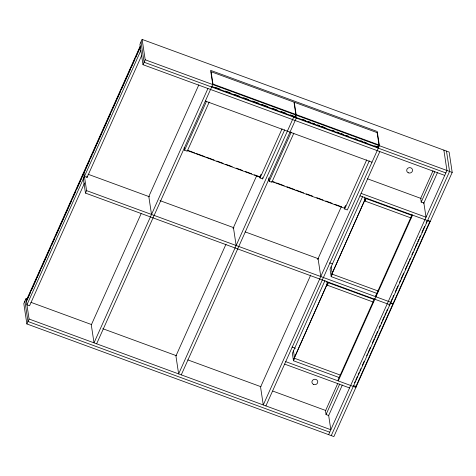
<?xml version="1.0" encoding="UTF-8"?>
<svg xmlns="http://www.w3.org/2000/svg" width="476" height="476" viewBox="0 0 476 476"><rect width="100%" height="100%" fill="white"/><g stroke="black" fill="none" stroke-linecap="round" stroke-linejoin="round"><path stroke-width="0.71" d="M27.394 299.184L26.002 298.672L23.8 303.587L26.876 323.948L333.878 436.581L452.2 172.413L449.124 152.052L142.122 39.419L139.92 44.339L143.002 64.694L444.745 175.4M83.514 172.705L140.283 45.964L140.444 47.041M26.37 301.106L140.289 46.773M27.084 300.136L30.726 292.002M31.333 290.646L36.491 279.126M37.098 277.77L40.746 269.636M41.352 268.28L50.759 247.27M51.366 245.913L55.014 237.78M55.621 236.423L69.282 205.924M69.889 204.567L71.709 200.503M72.316 199.146L75.958 191.013M76.565 189.656L81.729 178.137M82.336 176.78L83.55 174.067L83.383 172.99L26.614 299.737L26.781 300.814M83.675 173.788L89.744 160.233M90.357 158.877L92.177 154.807M92.784 153.456L96.426 145.323M97.033 143.966L102.191 132.441M102.798 131.084L106.445 122.951M107.052 121.6L110.694 113.466M111.301 112.11L112.211 110.075M112.818 108.718L116.459 100.585M117.072 99.228L120.714 91.094M121.32 89.744L130.733 68.728M131.34 67.378L134.982 59.244M135.589 57.888L140.14 47.719M140.848 50.474L26.93 304.813L29.56 305.776L84.544 183.016M86.971 177.59L141.652 55.508M26.876 323.948L29.084 319.033L26.002 298.672M389.862 304.759L85.49 193.095L86.59 190.632L83.883 172.711M143.002 64.694L145.204 59.78L142.122 39.419M141.116 213.7L91.297 324.93L94.01 342.851L207.929 88.518M148.714 196.743L198.837 84.835M96.634 343.815L212.962 84.056L211.1 71.715L293.966 102.12L295.828 114.46L294.727 116.917L211.862 86.513M209.22 102.09L187.217 151.219L184.587 150.255L206.596 101.126M226.005 244.182L175.93 355.977L178.637 373.904L293.662 117.108M233.038 228.474L256.737 175.573M259.89 176.804L260.991 174.347M284.696 129.781L262.687 178.911L260.063 177.947L282.066 128.817M295.858 115.186L295.031 117.025L377.896 147.429L378.723 145.585M181.267 374.868L296.286 118.072L296.072 116.638M293.853 133.143L271.844 182.272L269.22 181.308L291.223 132.179M310.685 275.122L260.562 387.03L263.27 404.951L379.39 145.698L377.248 131.507L210.612 70.371L212.76 84.561M317.67 259.521L341.363 206.62M344.517 207.857L345.624 205.394M369.322 160.834L347.319 209.958L344.689 208.994L366.698 159.871M265.9 405.915L379.818 151.582M325.001 280.513L292.371 353.37L293.49 360.772L339.572 377.682M362.688 196.38L330.052 269.238L331.177 276.639L377.26 293.543M293.49 360.772L294.59 358.315L293.472 350.907M373.416 302.117L327.333 285.207L328.434 282.75L374.523 299.66M331.177 276.639L332.278 274.182L331.159 266.774M411.103 217.984L365.021 201.074L366.121 198.617L412.204 215.527M374.475 298.636L338.103 379.848L338.263 380.931L412.531 215.122M375.689 295.929L412.067 214.718M337.639 383.721L325.489 410.847L326.048 414.548L328.672 415.512L342.345 384.995M420.57 198.563L433.023 170.759M326.048 414.548L339.715 384.031M421.129 202.264L434.802 171.747M423.759 203.228L437.426 172.711M328.624 434.653L446.946 170.485L443.864 150.124M354.519 382.835L355.126 381.484M355.733 380.128L357.547 376.076M358.154 374.719L359.368 372.018M359.975 370.667L360.879 368.638M362.397 365.259L364.211 361.201M366.633 355.792L367.543 353.763M368.15 352.413L370.268 347.676M372.387 342.946L374.207 338.888M374.808 337.538L376.022 334.83M376.629 333.48L377.533 331.451M379.051 328.071L380.259 325.364M381.169 323.341L381.776 321.984M382.383 320.634L384.197 316.576M384.804 315.225L386.012 312.524M386.619 311.167L387.529 309.138M389.041 305.759L390.255 303.057L392.884 304.021L355.935 386.5L353.311 385.536M390.986 301.421L392.2 298.72M392.801 297.363L393.712 295.34M395.223 291.955L397.954 285.874M399.465 282.494L400.375 280.465M400.982 279.109L403.707 273.028M405.219 269.648L407.034 265.59M407.64 264.24L408.854 261.532M409.461 260.182L410.366 258.153M411.883 254.773L413.091 252.066M414.001 250.037L414.608 248.686M415.215 247.336L417.03 243.278M417.636 241.927L418.844 239.22M419.451 237.869L420.362 235.84M421.873 232.461L424.598 226.374M426.115 222.994L427.02 220.965M331.248 435.617L449.57 171.449L446.494 151.088M212.962 84.056L295.828 114.46M145.204 59.78L452.2 172.413M214.979 87.221L219.858 89.012M225.44 91.059L230.319 92.85M234.501 94.385L239.38 96.176M243.563 97.711L248.442 99.502M252.631 101.031L258.902 103.334M261.693 104.357L267.964 106.66M272.153 108.195L277.032 109.986M281.215 111.521L286.094 113.312M290.277 114.847L296.554 117.15M302.129 119.196L305.616 120.476M308.406 121.499L310.495 122.267M312.589 123.034L314.678 123.802M317.468 124.825L319.563 125.593M321.651 126.36L325.138 127.639M332.111 130.192L334.2 130.959M336.99 131.983L339.085 132.75M341.173 133.518L343.267 134.286M346.052 135.309L348.146 136.076M355.12 138.635L357.208 139.403M360.695 140.682L362.789 141.449M364.182 141.961L366.276 142.729M374.642 145.799L378.128 147.078M445.845 172.943L144.103 62.237L141.021 41.876M205.364 101.073L371.994 162.209M367.383 178.762L421.212 198.516M423.866 202.984L421.242 202.02L420.683 198.319M361.094 193.381L426.02 217.205L423.848 202.865M427.983 220.531L429.953 221.257L393.009 303.736L390.38 302.778M359.993 195.844L430.173 221.59M188.323 150.547L194.672 152.879M196.064 153.391L205.079 156.699M206.471 157.205L214.099 160.007M216.854 161.019L223.119 163.316M225.892 164.333L232.163 166.636M236.298 168.153L242.599 170.462M245.384 171.485L251.649 173.782M254.434 174.805L259.301 176.59M272.956 181.6L275.14 182.403M276.532 182.909L284.16 185.711M286.873 186.705L294.567 189.531M295.953 190.037L303.587 192.84M306.36 193.857L312.619 196.154M316.766 197.677L323.055 199.98M325.786 200.985L332.105 203.3M334.884 204.323L341.149 206.62M186.997 150.44L260.057 177.245M271.623 181.493L344.689 208.298M88.072 174.246L149.5 196.784M159.972 200.628L233.972 227.778M245.098 231.86L318.444 258.765M329.612 262.865L332.462 263.912M84.442 176.412L87.066 177.375L86.882 176.144M332.278 274.182L378.36 291.086M86.59 190.632L390.963 302.302M292.014 347.034L295.471 348.301M294.59 358.315L340.673 375.219M285.725 361.653L355.905 387.399L355.691 385.982M284.624 364.11L349.551 387.934M30.964 302.349L91.606 324.596M102.762 328.69L176.655 355.798M187.806 359.892L261.003 386.744M272.849 391.093L325.828 410.532M29.084 319.033L330.826 429.733L328.624 415.191M329.725 432.196L27.983 321.49L24.901 301.13M377.968 146.031L378.289 148.155M364.408 197.04L365.021 201.074M375.784 295.715L375.951 296.792M344.386 206.977L344.689 208.994M326.744 281.286L327.333 285.207M318.069 258.635L320.782 276.556M268.708 177.941L269.22 181.308M262.484 177.566L262.687 178.911M259.86 176.602L260.063 177.947M233.436 227.582L236.15 245.503M184.182 147.566L184.587 150.255M148.809 196.534L151.517 214.456M82.782 175.168L85.49 193.095M327.791 282.661L293.853 358.975L327.791 282.661M365.479 198.528L331.534 274.842L365.479 198.528M377.129 132.631L294.263 102.227L296.131 114.567L378.997 144.972L377.129 132.631M313.488 384.4A2.939 2.713 -8.6 0 0 317.772 381.782A2.939 2.713 -8.6 0 0 313.273 379.699A2.939 2.713 -8.6 0 0 313.488 384.4M408.271 172.782A2.939 2.713 -8.6 0 0 412.561 170.164A2.939 2.713 -8.6 0 0 408.057 168.082A2.939 2.713 -8.6 0 0 408.271 172.782"/></g></svg>
